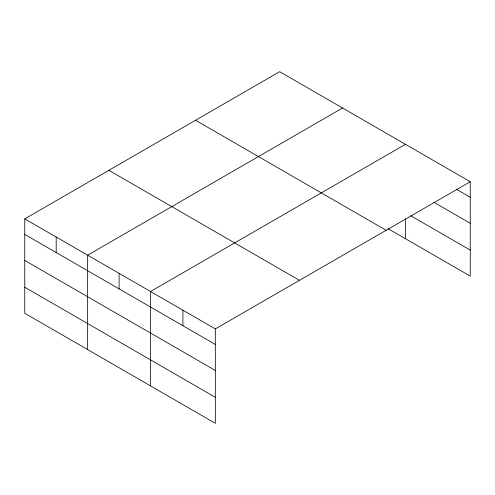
<?xml version="1.0" encoding="UTF-8"?>
<svg xmlns="http://www.w3.org/2000/svg" width="495" height="495" viewBox="0 0 495 495"><rect width="100%" height="100%" fill="white"/><g stroke="black" fill="none" stroke-linecap="round" stroke-linejoin="round"><path stroke-width="0.74" d="M24.75 218.877L215.325 328.903L215.325 423.305L24.75 313.273L24.75 218.877L279.675 71.695L470.25 181.727L470.25 276.123L388.061 228.671M342.565 108.009L87.64 255.185L87.64 349.581M405.454 144.317L150.53 291.493L150.53 385.896M215.325 328.903L470.25 181.727M456.365 189.232L470.25 197.251M433.886 202.282L470.25 223.276M410.745 215.74L470.25 250.093M195.55 120.266L386.125 230.293M108.875 170.305L299.45 280.337M24.75 234.401L215.325 344.427M24.75 260.432L215.325 370.458M24.75 287.249L215.325 397.275M405.454 218.809L405.454 238.714M182.927 310.198L182.927 325.722M119.085 273.339L119.085 288.863M56.195 237.031L56.195 252.555"/></g></svg>
